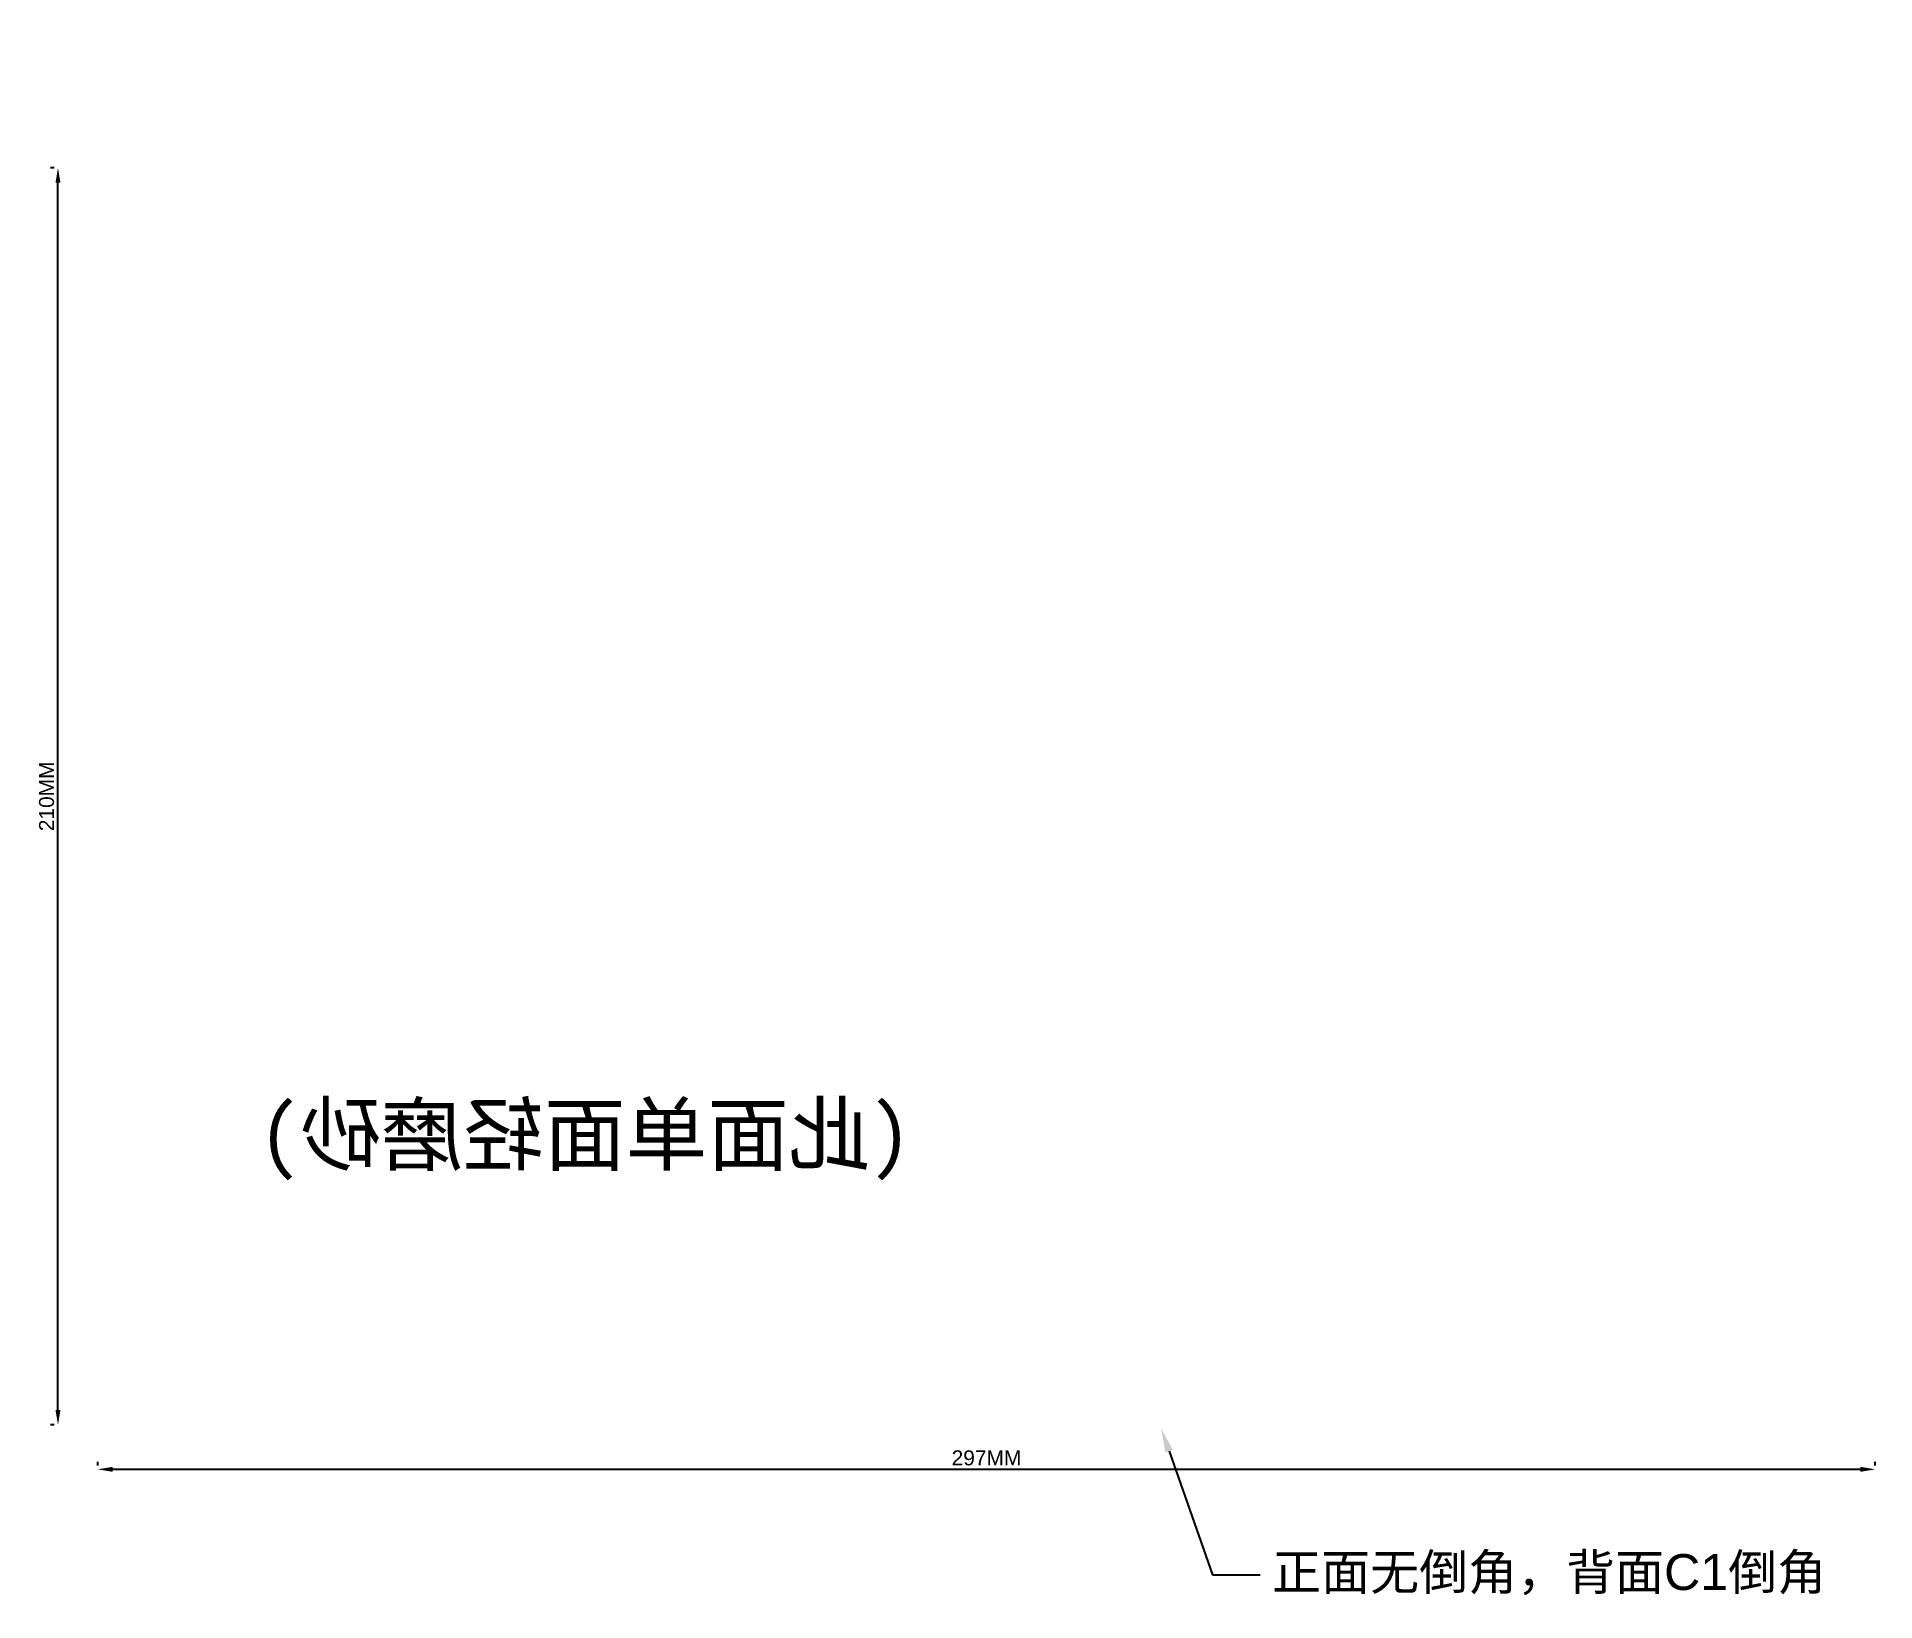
# Model space of a CAD drawing. Header units: millimetres. Extents: x -10 to 297, y -29 to 232.
import ezdxf
from ezdxf import colors
from ezdxf.entities.mleader import LeaderData, LeaderLine
from ezdxf.math import Vec2, Vec3

# ---------------------------------------------------------------- set-up
doc = ezdxf.new("R2010")
doc.units = ezdxf.units.MM
doc.styles.get("Standard").update_dxf_attribs({"font": 'arial.ttf'})
doc.dimstyles.new('ISO-25', dxfattribs={"dimtxt": 2.5, "dimasz": 2.5, "dimexe": 1.25, "dimexo": 0.625, "dimtad": 1, "dimtxsty": 'Standard', "dimcen": 2.5, "dimadec": 0, "dimazin": 0, "dimtfac": 1, "dimtmove": 0, "dimatfit": 3, "dimfxl": 1, "dimarcsym": 0})

# ---------------------------------------------------------------- blocks, each defined once
blk = doc.blocks.new('*D1')
at = {"color": 0, "lineweight": -2, "transparency": 16777216}
for p, q in [((0, -6.82), (0, -6.19)), ((2.5, -7.44), (294.5, -7.44)), ((297, -6.82), (297, -6.19))]:
    blk.add_line(p, q, dxfattribs=at)
at = {"color": 0, "transparency": 16777216}
for points in [[(2.5, -7.02), (2.5, -7.86), (0, -7.44)], [(294.5, -7.02), (294.5, -7.86), (297, -7.44)]]:
    blk.add_solid(points, dxfattribs=at)
at = {"layer": 'Defpoints', "color": 0, "transparency": 16777216}
for p in [(0, -7.44), (297, -7.44), (297, -7.44)]:
    blk.add_point(p, dxfattribs=at)
at = {"color": 0, "transparency": 16777216, "insert": (148.5, -5.54), "char_height": 2.5, "attachment_point": 5}
blk.add_mtext('297MM', dxfattribs=at)
blk = doc.blocks.new('*D2')
at = {"color": 0, "lineweight": -2, "transparency": 16777216}
for p, q in [((-7.27, 210), (-7.89, 210)), ((-6.64, 2.5), (-6.64, 207.5)), ((-7.27, 0), (-7.89, 0))]:
    blk.add_line(p, q, dxfattribs=at)
at = {"color": 0, "transparency": 16777216}
for points in [[(-7.06, 207.5), (-6.23, 207.5), (-6.64, 210)], [(-7.06, 2.5), (-6.23, 2.5), (-6.64, 0)]]:
    blk.add_solid(points, dxfattribs=at)
at = {"layer": 'Defpoints', "color": 0, "transparency": 16777216}
for p in [(-6.64, 210), (-6.64, 210), (-6.64, 0)]:
    blk.add_point(p, dxfattribs=at)
at = {"color": 0, "transparency": 16777216, "insert": (-8.54, 105), "char_height": 2.5, "attachment_point": 5, "rotation": 90}
blk.add_mtext('210MM', dxfattribs=at)

msp = doc.modelspace()

# ---------------------------------------------------------------- texts
at = {"extrusion": (0, 0, -1), "insert": (135.957, 53.513, -4.765), "char_height": 10, "attachment_point": 1, "text_direction": (-1, 0, 0)}
msp.add_mtext_dynamic_manual_height_columns('{\\fSimSun|b0|i0|c134|p2;(此面单面轻磨砂)}', width=112.52175, gutter_width=12.5, heights=[18.287], dxfattribs=at)

# ---------------------------------------------------------------- dimensions: what is measured, and where the dimension line sits
dim = msp.add_linear_dim(base=(-6.643, 210), p1=(-6.643, 0), p2=(-6.643, 210), angle=90, dimstyle='ISO-25', override={"dimpost": 'MM'})
dim.commit()
dim.dimension.update_dxf_attribs({"geometry": '*D2', "text_midpoint": (-8.545, 105)})
dim = msp.add_linear_dim(base=(297, -7.44), p1=(0, -7.44), p2=(297, -7.44), dimstyle='ISO-25', override={"dimpost": 'MM'})
dim.commit()
dim.dimension.update_dxf_attribs({"geometry": '*D1', "text_midpoint": (148.5, -5.539)})

# ---------------------------------------------------------------- leaders
ml = msp.add_multileader_mtext('Standard')
ml.set_content('{\\fSimSun|b0|i0|c134|p2;正面无倒角，背面}C1{\\fSimSun|b0|i0|c134|p2;倒角}', color=256)
ml.set_leader_properties()
ml.build(insert=Vec2(0, 0))
ctx = ml.context
ctx.base_point, ctx.char_height, ctx.plane_origin = Vec3(194.24, -25.054), 6, Vec3(177.688, -0.619)
notes = []
notes.append((ctx, [(0, (1, 1, 0), (186.24, -25.054), (1, 0), 8, [(0, [(177.688, -0.619)], 0, [])])]))
ctx.mtext.insert, ctx.mtext.flow_direction = Vec3(196.24, -21.601), 5
for ctx, leaders in notes:
    for number, flags, end, landing, length, lines in leaders:
        leader = LeaderData()
        leader.index, (leader.has_last_leader_line, leader.has_dogleg_vector, leader.attachment_direction) = number, flags
        leader.last_leader_point, leader.dogleg_vector, leader.dogleg_length = Vec3(end), Vec3(landing), length
        for number, points, colour, breaks in lines:
            line = LeaderLine()
            line.index, line.vertices, line.color, line.breaks = number, Vec3.list(points), colors.encode_raw_color(colour), breaks
            leader.lines.append(line)
        ctx.leaders.append(leader)

doc.saveas('drawing.dxf')
